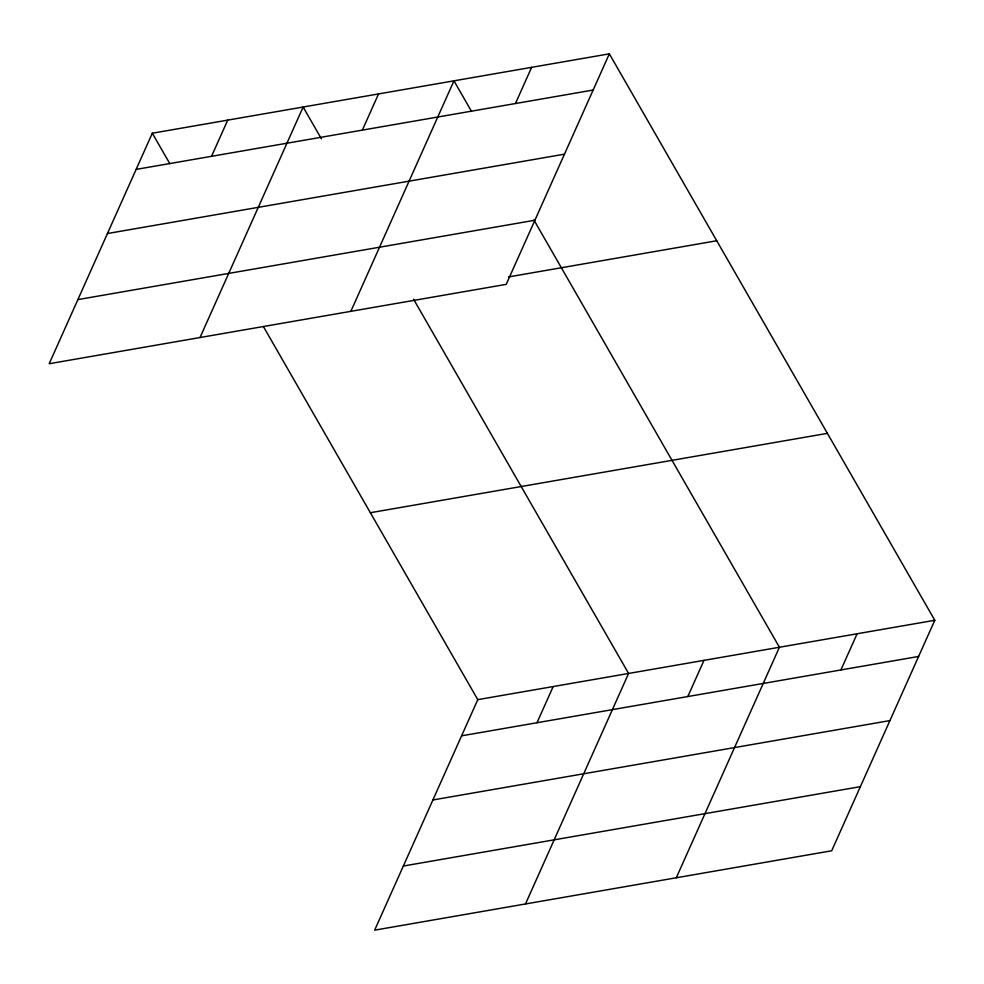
<?xml version="1.0" encoding="UTF-8"?>
<svg xmlns="http://www.w3.org/2000/svg" width="984" height="984" viewBox="0 0 984 984"><rect width="100%" height="100%" fill="white"/><g stroke="black" fill="none" stroke-linecap="round" stroke-linejoin="round"><path stroke-width="1.48" d="M152.311 133.221L49.2 363.723L506.231 284.351L609.342 53.837L152.311 133.221L169.838 163.701M211.535 156.321L227.722 120.122M200.023 337.537L303.133 107.022L321.411 138.842M362.358 130.122L378.545 93.923M350.845 311.338L453.956 80.823L471.471 111.315M515.456 103.529L531.643 67.33M263.478 326.688L477.769 699.649L374.658 930.163L831.689 850.779L934.8 620.277L609.342 53.837M536.993 722.748L553.18 686.549M525.481 903.964L628.591 673.45L413.551 299.185M687.804 696.549L704.003 660.35M676.291 877.777L779.414 647.263L533.931 220.022M840.914 669.956L857.101 633.77M136.124 169.408L593.155 90.036M107.44 233.54L564.472 154.168M77.884 299.603L534.915 220.232M508.568 276.922L716.746 240.76M370.365 512.726L827.396 433.354M477.769 699.649L934.8 620.277M461.582 735.835L918.613 656.463M432.898 799.967L889.93 720.596M403.342 866.031L860.373 786.659"/></g></svg>
